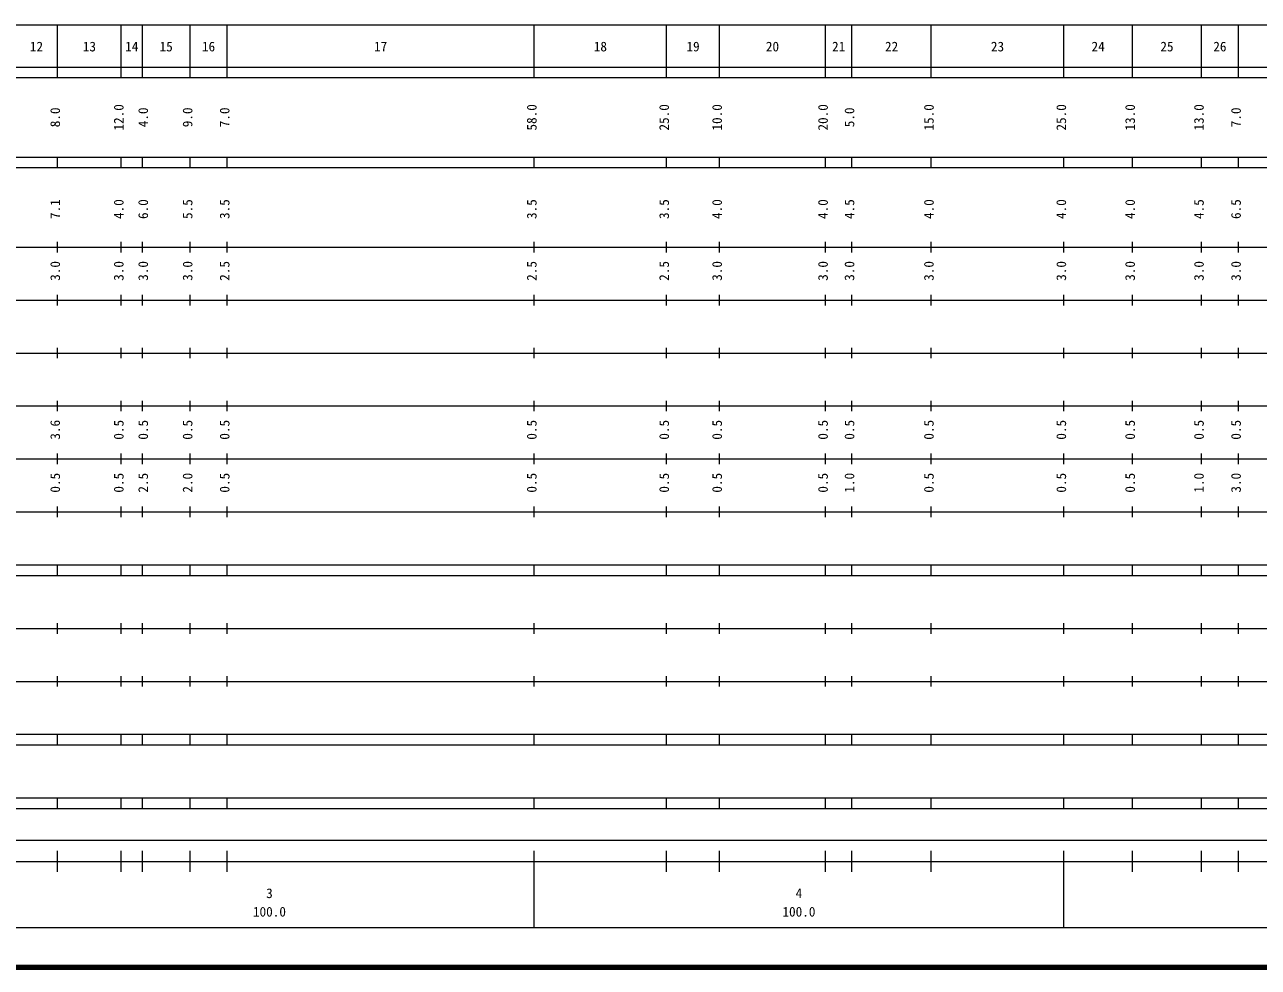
# Model space of a CAD drawing. Units: millimetres on the paper, enlarged 1000 times. Extents: x 40000 to 680000, y 20000 to 380000.
# Drawn here: x 271775 to 504758, y 20000 to 198000 of the extents above; entities that cross this region are included whole.
import ezdxf
from ezdxf.enums import TextEntityAlignment as Align

# ---------------------------------------------------------------- set-up
doc = ezdxf.new("R2010")
doc.units = ezdxf.units.MM
doc.header["$LTSCALE"] = 1000
doc.layers.add('M-TTL', color=2, linetype='Continuous', lineweight=140)
doc.layers.add('M-TTL-BAND', color=7, linetype='Continuous', lineweight=13)
doc.styles.add('ＭＳ ゴシック', font='')
doc.styles.get('ＭＳ ゴシック').set_extended_font_data('MS Gothic')

msp = doc.modelspace()

# ---------------------------------------------------------------- linework, layer by layer
at = {"layer": 'M-TTL'}
msp.add_line((40000, 20000), (680000, 20000), dxfattribs=at)
at = {"layer": 'M-TTL-BAND'}
for p, q in [((68000, 198000), (579000, 198000)), ((278000, 188000), (278000, 198000)), ((290000, 188000), (290000, 198000)), ((294000, 188000), (294000, 198000)), ((303000, 188000), (303000, 198000)), ((310000, 188000), (310000, 198000)), ((368000, 188000), (368000, 198000)), ((393000, 188000), (393000, 198000)), ((403000, 188000), (403000, 198000)), ((423000, 188000), (423000, 198000)), ((428000, 188000), (428000, 198000)), ((443000, 188000), (443000, 198000)), ((468000, 188000), (468000, 198000)), ((481000, 188000), (481000, 198000)), ((494000, 188000), (494000, 198000)), ((501000, 188000), (501000, 198000)), ((40000, 190000), (579000, 190000)), ((40000, 188000), (579000, 188000)), ((40000, 173000), (579000, 173000)), ((278000, 171000), (278000, 173000)), ((290000, 171000), (290000, 173000)), ((294000, 171000), (294000, 173000)), ((303000, 171000), (303000, 173000)), ((310000, 171000), (310000, 173000)), ((368000, 171000), (368000, 173000)), ((393000, 171000), (393000, 173000)), ((403000, 171000), (403000, 173000)), ((423000, 171000), (423000, 173000)), ((428000, 171000), (428000, 173000)), ((443000, 171000), (443000, 173000)), ((468000, 171000), (468000, 173000)), ((481000, 171000), (481000, 173000)), ((494000, 171000), (494000, 173000)), ((501000, 171000), (501000, 173000)), ((40000, 171000), (579000, 171000)), ((278000, 155000), (278000, 157000)), ((290000, 155000), (290000, 157000)), ((294000, 155000), (294000, 157000)), ((303000, 155000), (303000, 157000)), ((310000, 155000), (310000, 157000)), ((368000, 155000), (368000, 157000)), ((393000, 155000), (393000, 157000)), ((403000, 155000), (403000, 157000)), ((423000, 155000), (423000, 157000)), ((428000, 155000), (428000, 157000)), ((443000, 155000), (443000, 157000)), ((468000, 155000), (468000, 157000)), ((481000, 155000), (481000, 157000)), ((494000, 155000), (494000, 157000)), ((501000, 155000), (501000, 157000)), ((40000, 156000), (579000, 156000)), ((278000, 145000), (278000, 147000)), ((290000, 145000), (290000, 147000)), ((294000, 145000), (294000, 147000)), ((303000, 145000), (303000, 147000)), ((310000, 145000), (310000, 147000)), ((368000, 145000), (368000, 147000)), ((393000, 145000), (393000, 147000)), ((403000, 145000), (403000, 147000)), ((423000, 145000), (423000, 147000)), ((428000, 145000), (428000, 147000)), ((443000, 145000), (443000, 147000)), ((468000, 145000), (468000, 147000)), ((481000, 145000), (481000, 147000)), ((494000, 145000), (494000, 147000)), ((501000, 145000), (501000, 147000)), ((46000, 146000), (579000, 146000)), ((52000, 136000), (579000, 136000)), ((278000, 135000), (278000, 137000)), ((290000, 135000), (290000, 137000)), ((294000, 135000), (294000, 137000)), ((303000, 135000), (303000, 137000)), ((310000, 135000), (310000, 137000)), ((368000, 135000), (368000, 137000)), ((393000, 135000), (393000, 137000)), ((403000, 135000), (403000, 137000)), ((423000, 135000), (423000, 137000)), ((428000, 135000), (428000, 137000)), ((443000, 135000), (443000, 137000)), ((468000, 135000), (468000, 137000)), ((481000, 135000), (481000, 137000)), ((494000, 135000), (494000, 137000)), ((501000, 135000), (501000, 137000)), ((46000, 126000), (579000, 126000)), ((278000, 125000), (278000, 127000)), ((290000, 125000), (290000, 127000)), ((294000, 125000), (294000, 127000)), ((303000, 125000), (303000, 127000)), ((310000, 125000), (310000, 127000)), ((368000, 125000), (368000, 127000)), ((393000, 125000), (393000, 127000)), ((403000, 125000), (403000, 127000)), ((423000, 125000), (423000, 127000)), ((428000, 125000), (428000, 127000)), ((443000, 125000), (443000, 127000)), ((468000, 125000), (468000, 127000)), ((481000, 125000), (481000, 127000)), ((494000, 125000), (494000, 127000)), ((501000, 125000), (501000, 127000)), ((278000, 115000), (278000, 117000)), ((290000, 115000), (290000, 117000)), ((294000, 115000), (294000, 117000)), ((303000, 115000), (303000, 117000)), ((310000, 115000), (310000, 117000)), ((368000, 115000), (368000, 117000)), ((393000, 115000), (393000, 117000)), ((403000, 115000), (403000, 117000)), ((423000, 115000), (423000, 117000)), ((428000, 115000), (428000, 117000)), ((443000, 115000), (443000, 117000)), ((468000, 115000), (468000, 117000)), ((481000, 115000), (481000, 117000)), ((494000, 115000), (494000, 117000)), ((501000, 115000), (501000, 117000)), ((52000, 116000), (579000, 116000)), ((46000, 106000), (579000, 106000)), ((278000, 105000), (278000, 107000)), ((290000, 105000), (290000, 107000)), ((294000, 105000), (294000, 107000)), ((303000, 105000), (303000, 107000)), ((310000, 105000), (310000, 107000)), ((368000, 105000), (368000, 107000)), ((393000, 105000), (393000, 107000)), ((403000, 105000), (403000, 107000)), ((423000, 105000), (423000, 107000)), ((428000, 105000), (428000, 107000)), ((443000, 105000), (443000, 107000)), ((468000, 105000), (468000, 107000)), ((481000, 105000), (481000, 107000)), ((494000, 105000), (494000, 107000)), ((501000, 105000), (501000, 107000)), ((40000, 96000), (579000, 96000)), ((278000, 94000), (278000, 96000)), ((290000, 94000), (290000, 96000)), ((294000, 94000), (294000, 96000)), ((303000, 94000), (303000, 96000)), ((310000, 94000), (310000, 96000)), ((368000, 94000), (368000, 96000)), ((393000, 94000), (393000, 96000)), ((403000, 94000), (403000, 96000)), ((423000, 94000), (423000, 96000)), ((428000, 94000), (428000, 96000)), ((443000, 94000), (443000, 96000)), ((468000, 94000), (468000, 96000)), ((481000, 94000), (481000, 96000)), ((494000, 94000), (494000, 96000)), ((501000, 94000), (501000, 96000)), ((40000, 94000), (579000, 94000)), ((49000, 84000), (579000, 84000)), ((278000, 83000), (278000, 85000)), ((290000, 83000), (290000, 85000)), ((294000, 83000), (294000, 85000)), ((303000, 83000), (303000, 85000)), ((310000, 83000), (310000, 85000)), ((368000, 83000), (368000, 85000)), ((393000, 83000), (393000, 85000)), ((403000, 83000), (403000, 85000)), ((423000, 83000), (423000, 85000)), ((428000, 83000), (428000, 85000)), ((443000, 83000), (443000, 85000)), ((468000, 83000), (468000, 85000)), ((481000, 83000), (481000, 85000)), ((494000, 83000), (494000, 85000)), ((501000, 83000), (501000, 85000)), ((278000, 73000), (278000, 75000)), ((290000, 73000), (290000, 75000)), ((294000, 73000), (294000, 75000)), ((303000, 73000), (303000, 75000)), ((310000, 73000), (310000, 75000)), ((368000, 73000), (368000, 75000)), ((393000, 73000), (393000, 75000)), ((403000, 73000), (403000, 75000)), ((423000, 73000), (423000, 75000)), ((428000, 73000), (428000, 75000)), ((443000, 73000), (443000, 75000)), ((468000, 73000), (468000, 75000)), ((481000, 73000), (481000, 75000)), ((494000, 73000), (494000, 75000)), ((501000, 73000), (501000, 75000)), ((40000, 74000), (579000, 74000)), ((40000, 64000), (579000, 64000)), ((278000, 62000), (278000, 64000)), ((290000, 62000), (290000, 64000)), ((294000, 62000), (294000, 64000)), ((303000, 62000), (303000, 64000)), ((310000, 62000), (310000, 64000)), ((368000, 62000), (368000, 64000)), ((393000, 62000), (393000, 64000)), ((403000, 62000), (403000, 64000)), ((423000, 62000), (423000, 64000)), ((428000, 62000), (428000, 64000)), ((443000, 62000), (443000, 64000)), ((468000, 62000), (468000, 64000)), ((481000, 62000), (481000, 64000)), ((494000, 62000), (494000, 64000)), ((501000, 62000), (501000, 64000)), ((40000, 62000), (579000, 62000)), ((40000, 52000), (579000, 52000)), ((278000, 50000), (278000, 52000)), ((290000, 50000), (290000, 52000)), ((294000, 50000), (294000, 52000)), ((303000, 50000), (303000, 52000)), ((310000, 50000), (310000, 52000)), ((368000, 50000), (368000, 52000)), ((393000, 50000), (393000, 52000)), ((403000, 50000), (403000, 52000)), ((423000, 50000), (423000, 52000)), ((428000, 50000), (428000, 52000)), ((443000, 50000), (443000, 52000)), ((468000, 50000), (468000, 52000)), ((481000, 50000), (481000, 52000)), ((494000, 50000), (494000, 52000)), ((501000, 50000), (501000, 52000)), ((40000, 50000), (579000, 50000)), ((71000, 44000), (565000, 44000)), ((278000, 38000), (278000, 42000)), ((290000, 38000), (290000, 42000)), ((294000, 38000), (294000, 42000)), ((303000, 38000), (303000, 42000)), ((310000, 38000), (310000, 42000)), ((368000, 27500), (368000, 42000)), ((393000, 38000), (393000, 42000)), ((403000, 38000), (403000, 42000)), ((423000, 38000), (423000, 42000)), ((428000, 38000), (428000, 42000)), ((443000, 38000), (443000, 42000)), ((468000, 27500), (468000, 42000)), ((481000, 38000), (481000, 42000)), ((494000, 38000), (494000, 42000)), ((501000, 38000), (501000, 42000)), ((40000, 40000), (579000, 40000)), ((68000, 27500), (579000, 27500))]:
    msp.add_line(p, q, dxfattribs=at)

# ---------------------------------------------------------------- texts
at = {"layer": 'M-TTL-BAND', "style": 'ＭＳ ゴシック'}
for s, p in [('12', (274000, 192405)), ('13', (284000, 192405)), ('14', (292000, 192405)), ('15', (298500, 192405)), ('16', (306500, 192405)), ('17', (339000, 192405)), ('18', (380500, 192405)), ('19', (398000, 192405)), ('20', (413000, 192405)), ('21', (425500, 192405)), ('22', (435500, 192405)), ('23', (455500, 192405)), ('24', (474500, 192405)), ('25', (487500, 192405)), ('26', (497500, 192405)), ('3', (318000, 32523)), ('4', (418000, 32523)), ('100.0', (318000, 29033)), ('100.0', (418000, 29033))]:
    msp.add_text(s, height=1833, dxfattribs=at).set_placement(p, align=Align.BOTTOM_CENTER)
for s, p in [('8.0', (279000, 180500)), ('12.0', (291000, 180500)), ('4.0', (295614, 180500)), ('9.0', (304000, 180500)), ('7.0', (311000, 180500)), ('58.0', (369000, 180500)), ('25.0', (394000, 180500)), ('10.0', (404000, 180500)), ('20.0', (424000, 180500)), ('5.0', (429000, 180500)), ('15.0', (444000, 180500)), ('25.0', (469000, 180500)), ('13.0', (482000, 180500)), ('13.0', (495000, 180500)), ('7.0', (502000, 180500)), ('7.1', (279000, 163174)), ('4.0', (291000, 163174)), ('6.0', (295614, 163174)), ('5.5', (304000, 163174)), ('3.5', (311000, 163174)), ('3.5', (369000, 163174)), ('3.5', (394000, 163174)), ('4.0', (404000, 163174)), ('4.0', (424000, 163174)), ('4.5', (429000, 163174)), ('4.0', (444000, 163174)), ('4.0', (469000, 163174)), ('4.0', (482000, 163174)), ('4.5', (495000, 163174)), ('6.5', (502000, 163174)), ('3.0', (279000, 151500)), ('3.0', (291000, 151500)), ('3.0', (295614, 151500)), ('3.0', (304000, 151500)), ('2.5', (311000, 151500)), ('2.5', (369000, 151500)), ('2.5', (394000, 151500)), ('3.0', (404000, 151500)), ('3.0', (424000, 151500)), ('3.0', (429000, 151500)), ('3.0', (444000, 151500)), ('3.0', (469000, 151500)), ('3.0', (482000, 151500)), ('3.0', (495000, 151500)), ('3.0', (502000, 151500)), ('3.6', (279000, 121500)), ('0.5', (291000, 121500)), ('0.5', (295614, 121500)), ('0.5', (304000, 121500)), ('0.5', (311000, 121500)), ('0.5', (369000, 121500)), ('0.5', (394000, 121500)), ('0.5', (404000, 121500)), ('0.5', (424000, 121500)), ('0.5', (429000, 121500)), ('0.5', (444000, 121500)), ('0.5', (469000, 121500)), ('0.5', (482000, 121500)), ('0.5', (495000, 121500)), ('0.5', (502000, 121500)), ('0.5', (279000, 111500)), ('0.5', (291000, 111500)), ('2.5', (295614, 111500)), ('2.0', (304000, 111500)), ('0.5', (311000, 111500)), ('0.5', (369000, 111500)), ('0.5', (394000, 111500)), ('0.5', (404000, 111500)), ('0.5', (424000, 111500)), ('1.0', (429000, 111500)), ('0.5', (444000, 111500)), ('0.5', (469000, 111500)), ('0.5', (482000, 111500)), ('1.0', (495000, 111500)), ('3.0', (502000, 111500))]:
    msp.add_text(s, height=1833, rotation=90, dxfattribs=at).set_placement(p, align=Align.BOTTOM_CENTER)

doc.saveas('drawing.dxf')
